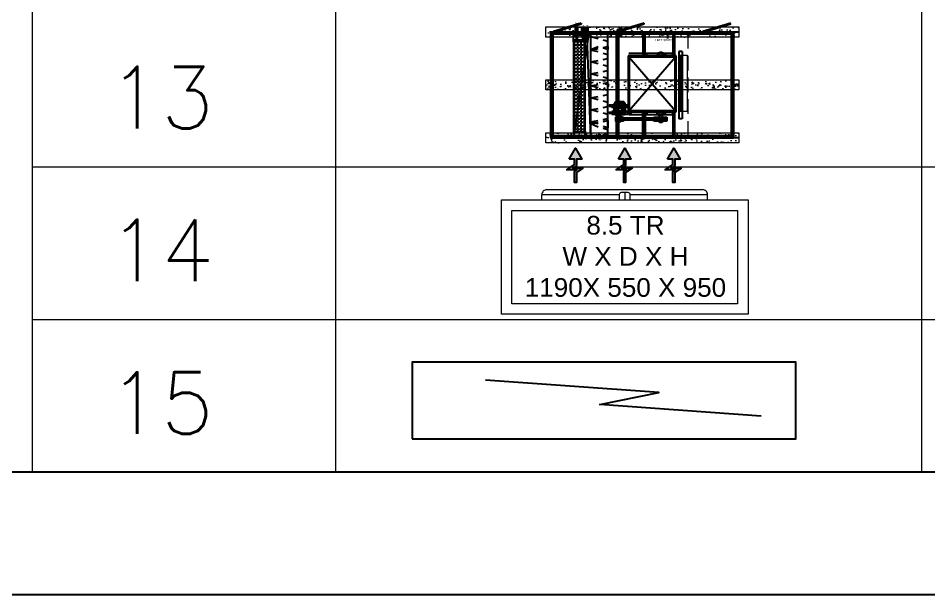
# Model space of a CAD drawing. Extents: x 3505867 to 3988380, y -625948 to -590408.
# Drawn here: x 3960508 to 3962232, y -625948 to -624857 of the extents above; entities that cross this region are included whole.
import ezdxf

# ---------------------------------------------------------------- set-up
doc = ezdxf.new("R2010")
doc.units = 0
doc.header["$LTSCALE"] = 6
doc.header["$MEASUREMENT"] = 0
for name, pattern in [('ACAD_ISO04W100', [30, 24, -3, 0, -3]), ('CENTER2', [1.125, 0.75, -0.125, 0.125, -0.125]), ('CONTINU', [0]), ('HIDDEN', [0.375, 0.25, -0.125])]:
    doc.linetypes.add(name, pattern=pattern)
doc.layers.get('0').update_dxf_attribs({"linetype": 'CONTINUOUS'})
for name, color, linetype in [('AC-AHU', 7, 'CONTINUOUS'), ('ELE-LIGHTING WIRRING', 7, 'CONTINUOUS'), ('MEP_HVAC_SUPPLY_AIR_DUCT', 3, 'CONTINUOUS')]:
    doc.layers.add(name, color=color, linetype=linetype)
for name, color, linetype, lineweight in [('axes', 40, 'ACAD_ISO04W100', 25), ('HTL-AC UNIT', 5, 'CONTINUOUS', 25), ('pedestal', 4, 'CONTINUOUS', 20)]:
    doc.layers.add(name, color=color, linetype=linetype, lineweight=lineweight)
doc.styles.add('ARIAL', font='')
doc.styles.add('ROMAND', font='')
doc.styles.get("Standard").update_dxf_attribs({"font": 'SIMPLEX'})
doc.styles.get('ARIAL').set_extended_font_data('Arial')
doc.styles.get('ROMAND').set_extended_font_data('Century Gothic')

# ---------------------------------------------------------------- blocks, each defined once
blk = doc.blocks.new('AHU')
at = {"layer": 'AC-AHU'}
h = blk.add_hatch(dxfattribs=at)
h.set_pattern_fill('ANSI37', color=8, scale=199.446387, angle=270, style=0)
h.set_pattern_definition([(315, (-14100.013, 4523.325), (22.16102328, 22.16102328), []), (45, (-14100.013, 4523.325), (-22.16102328, 22.16102328), [])])
h.paths.add_polyline_path([(3573535.8, -610927.2), (3573557.7, -610927.2), (3573557.7, -609914.2), (3573535.8, -609914.2)])
h = blk.add_hatch(dxfattribs=at)
h.set_pattern_fill('ANSI37', color=8, scale=199.446387, angle=360, style=0)
h.set_pattern_definition([(45, (-8918.856, -7694.014), (-22.16102328, 22.16102328), []), (135, (-8918.856, -7694.014), (-22.16102328, -22.16102328), [])])
h.paths.add_polyline_path([(3573564.3, -609895.1), (3573564.3, -609873.1), (3575402.4, -609873.1), (3575402.4, -609895.1)])
h = blk.add_hatch(dxfattribs=at)
h.set_pattern_fill('ANSI37', color=8, scale=199.446387, angle=270, style=0)
h.set_pattern_definition([(315, (-14100.013, -833.994), (22.16102328, 22.16102328), []), (45, (-14100.013, -833.994), (-22.16102328, 22.16102328), [])])
h.paths.add_polyline_path([(3575409, -610927.2), (3575430.9, -610927.2), (3575430.9, -609914.2), (3575409, -609914.2)])
h = blk.add_hatch(dxfattribs=at)
h.set_pattern_fill('ANGLE', color=8, scale=5)
h.set_pattern_definition([(0, (0, 0), (0, 34.925), [25.4, -9.525]), (90, (0, 0), (-34.925, 2e-15), [25.4, -9.525])])
h.paths.add_polyline_path([(3573780.2, -610911.1), (3573891.8, -610911.1), (3573891.8, -610150.1)], flags=17)
h.paths.add_polyline_path([(3573891.8, -610150.1), (3573891.8, -609974.2), (3573771.8, -609974.2), (3573771.8, -610911.1), (3573780.2, -610911.1)])
h = blk.add_hatch(dxfattribs=at)
h.set_pattern_fill('NET3', color=8, scale=10, style=0)
h.set_pattern_definition([(0, (-350, 0), (0, 31.75), []), (60, (-350, 0), (-27.49630657, 15.875), []), (120, (-350, 0), (-27.49630657, -15.875), [])])
h.paths.add_polyline_path([(3574897.2, -610688.4), (3574897.2, -610122.2), (3574862.3, -610122.2), (3574862.3, -610688.4)])
h = blk.add_hatch(dxfattribs=at)
h.set_pattern_fill('ANSI31', color=5, scale=125.75024, angle=315, style=0)
h.set_pattern_definition([(180, (15794.953, 18795.773), (-5e-15, 19.76002347), [])])
h.paths.add_polyline_path([(3574305.5, -610728.6), (3574200.5, -610728.6), (3574200.5, -610623.6), (3574305.5, -610623.6)])
h.paths.add_polyline_path([(3574269.6, -610659.4), (3574236.4, -610659.4), (3574236.4, -610667.7), (3574226.5, -610667.7), (3574226.5, -610684.3), (3574236.4, -610684.3), (3574236.4, -610692.5), (3574269.6, -610692.5)], flags=16)
h = blk.add_hatch(dxfattribs=at)
h.set_pattern_fill('ANSI37', color=8, scale=199.446387, angle=360, style=0)
h.set_pattern_definition([(45, (3940.405, -9440.037), (-22.16102328, 22.16102328), []), (135, (3940.405, -9440.037), (-22.16102328, -22.16102328), [])])
h.paths.add_polyline_path([(3573564.3, -610968.3), (3573564.3, -610946.3), (3575402.4, -610946.3), (3575402.4, -610968.3)])
at = {"layer": 'pedestal'}
h = blk.add_hatch(dxfattribs=at)
h.set_pattern_fill('AR-CONC', color=256, scale=0.8, style=0)
h.set_pattern_definition([(50, (1069.78, 312.59), (145.747735, -12.7512684), [15.24, -167.64]), (355, (1069.78, 312.59), (-28.194261, 152.845314), [12.192, -134.112]), (100.451, (1081.93, 311.52), (117.5540013, 140.09335), [12.952, -142.472]), (46.1842, (1069.78, 353.23), (216.863233, -33.633862), [22.86, -251.46]), (96.6356, (1087.85, 350.42), (189.923388, 197.940445), [19.428, -213.708]), (351.184, (1069.78, 353.23), (189.923685, 197.940094), [18.288, -201.168]), (21, (1090.1, 343.07), (121.291904, -81.812415), [15.24, -167.64]), (326, (1090.1, 343.07), (49.4416227, 147.350373), [12.192, -134.112]), (71.4514, (1100.21, 336.25), (170.7331926, 65.538286), [12.952, -142.472]), (37.5, (1069.78, 312.587), (2.4708826, 67.6440311), [0, -132.4864, 0, -136.144, 0, -134.62]), (7.5, (1069.78, 312.59), (53.45573, 80.1444599), [0, -77.6224, 0, -129.4384, 0, -51.308]), (327.5, (1024.466, 312.59), (108.4724761, -4.5829952), [0, -50.8, 0, -158.496, 0, -210.312]), (317.5, (1004.15, 312.59), (118.503345, 20.3411928), [0, -66.04, 0, -105.2576, 0, -149.352])])
h.paths.add_polyline_path([(3575483.3, -609820.7), (3575483.3, -609925.6), (3573483.3, -609925.6), (3573483.3, -609820.7)])
h = blk.add_hatch(dxfattribs=at)
h.set_pattern_fill('AR-CONC', color=256, scale=0.8, style=0)
h.set_pattern_definition([(50, (2599.78, 300), (145.747735, -12.7512684), [15.24, -167.64]), (355, (2599.78, 300), (-28.194261, 152.845314), [12.192, -134.112]), (100.451, (2611.93, 298.94), (117.5540013, 140.09335), [12.952, -142.472]), (46.1842, (2599.78, 340.64), (216.863233, -33.633862), [22.86, -251.46]), (96.6356, (2617.85, 337.84), (189.923388, 197.940445), [19.428, -213.708]), (351.184, (2599.78, 340.64), (189.923685, 197.940094), [18.288, -201.168]), (21, (2620.1, 330.48), (121.291904, -81.812415), [15.24, -167.64]), (326, (2620.1, 330.48), (49.4416227, 147.350373), [12.192, -134.112]), (71.4514, (2630.21, 323.66), (170.7331926, 65.538286), [12.952, -142.472]), (37.5, (2599.78, 300), (2.4708826, 67.6440311), [0, -132.4864, 0, -136.144, 0, -134.62]), (7.5, (2599.78, 300), (53.45573, 80.1444599), [0, -77.6224, 0, -129.4384, 0, -51.308]), (327.5, (2554.466, 300), (108.4724761, -4.5829952), [0, -50.8, 0, -158.496, 0, -210.312]), (317.5, (2534.15, 300), (118.503345, 20.3411928), [0, -66.04, 0, -105.2576, 0, -149.352])])
h.paths.add_polyline_path([(3575483.3, -610368.3), (3575483.3, -610473.1), (3573483.3, -610473.1), (3573483.3, -610368.3)])
h = blk.add_hatch(dxfattribs=at)
h.set_pattern_fill('AR-CONC', color=256, scale=0.8, style=0)
h.set_pattern_definition([(50, (4129.78, 287.41), (145.747735, -12.7512684), [15.24, -167.64]), (355, (4129.78, 287.41), (-28.194261, 152.845314), [12.192, -134.112]), (100.451, (4141.93, 286.35), (117.5540013, 140.09335), [12.952, -142.472]), (46.1842, (4129.78, 328.05), (216.863233, -33.633862), [22.86, -251.46]), (96.6356, (4147.85, 325.25), (189.923388, 197.940445), [19.428, -213.708]), (351.184, (4129.78, 328.05), (189.923685, 197.940094), [18.288, -201.168]), (21, (4150.1, 317.89), (121.291904, -81.812415), [15.24, -167.64]), (326, (4150.1, 317.9), (49.4416227, 147.350373), [12.192, -134.112]), (71.4514, (4160.21, 311.07), (170.7331926, 65.538286), [12.952, -142.472]), (37.5, (4129.78, 287.41), (2.4708826, 67.6440311), [0, -132.4864, 0, -136.144, 0, -134.62]), (7.5, (4129.78, 287.41), (53.45573, 80.1444599), [0, -77.6224, 0, -129.4384, 0, -51.308]), (327.5, (4084.466, 287.41), (108.4724761, -4.5829952), [0, -50.8, 0, -158.496, 0, -210.312]), (317.5, (4064.15, 287.41), (118.503345, 20.3411928), [0, -66.04, 0, -105.2576, 0, -149.352])])
h.paths.add_polyline_path([(3575483.3, -610915.8), (3575483.3, -611020.7), (3573483.3, -611020.7), (3573483.3, -610915.8)])
at = {"linetype": 'CONTINU'}
for p, q in [((3575483.3, -609873.1), (3575430.9, -609873.1)), ((3574862.3, -610073.3), (3574862.3, -610770.6)), ((3574897.2, -610073.3), (3574862.3, -610073.3)), ((3574897.2, -610073.3), (3574897.2, -610770.6)), ((3575483.3, -610420.7), (3575430.9, -610420.7)), ((3574897.2, -610770.6), (3574862.3, -610770.6)), ((3575483.3, -610968.3), (3575430.9, -610968.3))]:
    blk.add_line(p, q, dxfattribs=at)
at = {"color": 5}
blk.add_lwpolyline([(3573535.8, -609873.1), (3573535.8, -610968.3), (3575430.9, -610968.3), (3575430.9, -609873.1)], close=True, dxfattribs=at)
at = {"linetype": 'CONTINU'}
for points in [[(3574025.8, -609942), (3573950.1, -609921.5)], [(3574078, -610032.3), (3574128.4, -610022.1), (3574128.4, -609969.8), (3574078, -609956.2)], [(3574025.8, -610026), (3573950.1, -610058)], [(3573950.1, -610058), (3574025.8, -610042.8)], [(3573950.1, -610059.5), (3574025.8, -610044.3)], [(3574025.8, -610080), (3573950.1, -610059.5)], [(3574078, -610033.8), (3574128.4, -610023.7), (3574128.4, -610053.9), (3574078, -610040.2)], [(3574078, -610157.7), (3574128.4, -610147.6), (3574128.4, -610107.9), (3574078, -610094.2)], [(3573950.1, -610183.4), (3574025.8, -610168.2)], [(3574025.8, -610203.9), (3573950.1, -610183.4)], [(3573950.1, -610307.3), (3574025.8, -610292.1)], [(3574078, -610281.6), (3574128.4, -610271.5), (3574128.4, -610231.8), (3574078, -610218.1)], [(3574025.8, -610327.9), (3573950.1, -610307.3)], [(3574078, -610405.5), (3574128.4, -610395.4), (3574128.4, -610355.7), (3574078, -610342)], [(3573950.1, -610431.3), (3574025.8, -610416)], [(3574025.8, -610451.8), (3573950.1, -610431.3)], [(3574078, -610529.5), (3574128.4, -610519.3), (3574128.4, -610479.6), (3574078, -610465.9)], [(3573950.1, -610555.2), (3574025.8, -610540)], [(3574025.8, -610575.7), (3573950.1, -610555.2)], [(3573950.1, -610679.1), (3574025.8, -610663.9)], [(3574078, -610654.5), (3574128.4, -610644.4), (3574128.4, -610604.7), (3574078, -610591)], [(3574025.8, -610699.6), (3573950.1, -610679.1)], [(3574078, -610778.4), (3574128.4, -610768.3), (3574128.4, -610728.6), (3574078, -610714.9)], [(3573950.1, -610803), (3574025.8, -610787.8)], [(3574025.8, -610823.5), (3573950.1, -610803)], [(3573950.1, -610825.5), (3574025.8, -610810.3)], [(3574025.8, -610858.6), (3573950.1, -610825.5)], [(3574078, -610799.8), (3574128.4, -610789.7), (3574128.4, -610864), (3574078, -610850.3)], [(3573950.1, -610962), (3574025.8, -610946.8)], [(3574078, -610936.3), (3574128.4, -610926.2), (3574128.4, -610886.5), (3574078, -610872.8)]]:
    blk.add_lwpolyline(points, dxfattribs=at)
at = {"layer": 'AC-AHU', "color": 5}
for p, q in [((3573851.7, -609781.7), (3573562.6, -609866.8)), ((3573564.3, -609873.1), (3573853.4, -609788)), ((3573851.7, -609781.7), (3573853.6, -609788)), ((3574503.7, -609781.7), (3574214.5, -609866.8)), ((3574216.2, -609873.1), (3574505.4, -609788)), ((3574505.4, -609788), (3574503.7, -609781.7)), ((3575401.7, -609781.7), (3575112.6, -609866.8)), ((3575114.3, -609873.1), (3575403.4, -609788)), ((3573535.8, -609873.1), (3573535.8, -610968.3)), ((3573535.8, -609873.1), (3573564.3, -609873.1)), ((3573535.8, -609901.6), (3573535.8, -609873.1)), ((3575430.9, -609873.1), (3573535.8, -609873.1)), ((3573535.8, -609901.6), (3573535.8, -610206.8)), ((3573557.7, -609901.6), (3573535.8, -609901.6)), ((3573557.7, -609901.6), (3573535.8, -609901.6)), ((3573538, -609875.3), (3573562.1, -609875.3)), ((3573538, -609899.4), (3573538, -609875.3)), ((3573556.8, -609899.4), (3573538, -609899.4)), ((3573562.1, -609894.2), (3573556.8, -609899.4)), ((3573564.3, -609895.1), (3573557.7, -609901.6)), ((3573557.7, -609901.6), (3573557.7, -610942.9)), ((3573557.7, -610206.8), (3573557.7, -609901.6)), ((3575402.4, -609895.1), (3573561.2, -609895.1)), ((3573562.1, -609875.3), (3573562.1, -609894.2)), ((3573564.3, -609873.1), (3573564.3, -609895.1)), ((3573771.8, -609952.3), (3573771.8, -609873.1)), ((3573925.2, -609922.4), (3573771.8, -609895.1)), ((3573787.1, -609824.9), (3573787.1, -609829.3)), ((3573822.2, -609824.9), (3573787.1, -609824.9)), ((3573787.1, -609829.3), (3573822.2, -609829.3)), ((3573793.7, -609923.7), (3573793.7, -609829.3)), ((3573815.6, -609923.7), (3573815.6, -609829.3)), ((3573822.2, -609829.3), (3573822.2, -609824.9)), ((3573852.9, -609824.9), (3573852.9, -609829.3)), ((3573888, -609824.9), (3573852.9, -609824.9)), ((3573852.9, -609829.3), (3573888, -609829.3)), ((3573859.5, -609923.7), (3573859.5, -609829.3)), ((3573876.5, -609829.3), (3573876.5, -609824.9)), ((3573881.4, -609923.7), (3573881.4, -609829.3)), ((3573891.8, -609952.3), (3573891.8, -609873.1)), ((3573896.2, -609824.9), (3573896.2, -609829.3)), ((3573931.3, -609824.9), (3573896.2, -609824.9)), ((3573896.2, -609829.3), (3573931.3, -609829.3)), ((3573902.8, -609829.3), (3573924.7, -609829.3)), ((3573902.8, -609922.4), (3573902.8, -609829.3)), ((3573913.7, -609922.4), (3573950.1, -609895.1)), ((3573924.7, -609922.4), (3573924.7, -609829.3)), ((3573931.3, -609829.3), (3573931.3, -609824.9)), ((3573950.1, -610968.3), (3573950.1, -609873.1)), ((3574128.4, -610968.3), (3574128.4, -609873.1)), ((3574216.2, -609873.1), (3574216.2, -609895.1)), ((3574238.1, -609873.1), (3574216.2, -609873.1)), ((3574216.2, -609873.1), (3574238.1, -609873.1)), ((3574216.2, -610968.3), (3574216.2, -609873.1)), ((3574216.2, -609895.1), (3574238.1, -609895.1)), ((3574238.1, -609873.1), (3574238.1, -610968.3)), ((3574238.1, -609895.1), (3574238.1, -609873.1)), ((3574490.9, -609873.1), (3574490.9, -610121.4)), ((3574490.9, -609873.1), (3574490.9, -609895.1)), ((3574512.8, -609873.1), (3574490.9, -609873.1)), ((3574512.8, -609873.1), (3574490.9, -609873.1)), ((3574490.9, -609895.1), (3574512.8, -609895.1)), ((3574512.8, -609895.1), (3574512.8, -609873.1)), ((3574512.8, -610121.4), (3574512.8, -609873.1)), ((3574734.6, -609884.1), (3574734.6, -609895.1)), ((3574756.6, -609884.1), (3574734.6, -609884.1)), ((3574734.6, -609895.1), (3574756.6, -609895.1)), ((3574742.3, -609873.1), (3574742.3, -609884.1)), ((3574748.9, -609873.1), (3574742.3, -609873.1)), ((3574742.3, -609884.1), (3574748.9, -609884.1)), ((3574745.6, -609895.1), (3574745.6, -609941.9)), ((3574748.9, -609884.1), (3574748.9, -609873.1)), ((3574756.6, -609895.1), (3574756.6, -609884.1)), ((3574800.6, -609873.1), (3574800.6, -610121.4)), ((3574800.6, -609895.1), (3574800.6, -609873.1)), ((3574800.6, -609873.1), (3574822.5, -609873.1)), ((3574822.5, -609873.1), (3574800.6, -609873.1)), ((3574822.5, -609895.1), (3574800.6, -609895.1)), ((3574822.5, -609873.1), (3574822.5, -609895.1)), ((3574822.5, -610121.4), (3574822.5, -609873.1)), ((3575402.4, -609873.1), (3575402.4, -609895.1)), ((3575430.9, -609873.1), (3575402.4, -609873.1)), ((3575402.4, -609895.1), (3575409, -609901.6)), ((3575404.6, -609875.3), (3575404.6, -609894.2)), ((3575428.7, -609875.3), (3575404.6, -609875.3)), ((3575404.6, -609894.2), (3575409.9, -609899.4)), ((3575409, -610939.8), (3575409, -609901.6)), ((3575409, -609901.6), (3575430.9, -609901.6)), ((3575409.9, -609899.4), (3575428.7, -609899.4)), ((3575428.7, -609899.4), (3575428.7, -609875.3)), ((3575430.9, -609901.6), (3575430.9, -609873.1)), ((3575430.9, -610968.3), (3575430.9, -609873.1)), ((3573925.2, -609922.4), (3573771.8, -610968.3)), ((3573771.8, -609952.3), (3573774, -609952.3)), ((3573771.8, -609952.3), (3573903.3, -609952.3)), ((3573771.8, -609974.2), (3573771.8, -609952.3)), ((3573771.8, -609974.2), (3573771.8, -610911.1)), ((3573903.3, -609974.2), (3573771.8, -609974.2)), ((3573903.3, -609974.2), (3573771.8, -609974.2)), ((3573774, -609952.3), (3573774, -609972)), ((3573774, -609972), (3573901.1, -609972)), ((3573799.2, -609934.7), (3573799.2, -609952.3)), ((3573810.2, -609934.7), (3573810.2, -609952.3)), ((3573864.9, -609934.7), (3573864.9, -609952.3)), ((3573875.9, -609934.7), (3573875.9, -609952.3)), ((3573889.6, -609952.3), (3573891.8, -609952.3)), ((3573889.6, -609972), (3573889.6, -609952.3)), ((3573891.8, -609952.3), (3573891.8, -609974.2)), ((3573891.8, -610911.1), (3573891.8, -609974.2)), ((3573950.1, -610968.3), (3573913.7, -609922.4)), ((3574344.7, -610093.7), (3574818.9, -610093.7)), ((3574531.3, -610121.4), (3574531.3, -610093.7)), ((3574531.3, -610093.7), (3574725, -610093.7)), ((3574639.9, -610093.7), (3574639.9, -610121.4)), ((3574645.2, -610093.7), (3574645.2, -610093.7)), ((3574705.3, -610093.7), (3574645.2, -610093.7)), ((3574650.2, -610088.7), (3574700.3, -610088.7)), ((3574661.4, -610083), (3574689.1, -610083)), ((3574661.4, -610121.4), (3574661.4, -610083)), ((3574689.1, -610083), (3574689.1, -610121.4)), ((3574705.3, -610093.7), (3574705.3, -610093.7)), ((3574710.6, -610093.7), (3574710.6, -610121.4)), ((3574725, -610093.7), (3574725, -610121.4)), ((3574799, -610121.4), (3574799, -610093.7)), ((3574799, -610093.7), (3574818.9, -610093.7)), ((3574818.9, -610093.7), (3574818.9, -610121.4)), ((3574818.9, -610093.7), (3574818.9, -610121.4)), ((3574337, -610121.4), (3574337, -610699.1)), ((3574836.3, -610121.4), (3574337, -610121.4)), ((3574818.9, -610121.4), (3574344.7, -610121.4)), ((3574348.5, -610687.5), (3574824.7, -610132.9)), ((3574348.5, -610132.9), (3574824.7, -610687.5)), ((3574348.5, -610132.9), (3574348.5, -610687.5)), ((3574824.7, -610132.9), (3574348.5, -610132.9)), ((3574725, -610121.4), (3574531.3, -610121.4)), ((3574645.2, -610121.4), (3574645.2, -610121.4)), ((3574705.3, -610121.4), (3574645.2, -610121.4)), ((3574650.2, -610126.3), (3574700.3, -610126.3)), ((3574705.3, -610121.4), (3574705.3, -610121.4)), ((3574710.6, -610107.5), (3574725, -610107.5)), ((3574818.9, -610121.4), (3574799, -610121.4)), ((3574824.7, -610687.5), (3574824.7, -610132.9)), ((3574836.3, -610699.1), (3574836.3, -610121.4)), ((3573535.8, -610206.8), (3573557.7, -610206.8)), ((3573535.8, -610302.2), (3573535.8, -610302.2)), ((3573535.8, -610302.2), (3573535.8, -610521.3)), ((3573557.7, -610302.2), (3573535.8, -610302.2)), ((3573557.7, -610302.2), (3573535.8, -610302.2)), ((3573535.8, -610302.2), (3573557.7, -610302.2)), ((3573557.7, -610521.3), (3573557.7, -610302.2)), ((3573557.7, -610302.2), (3573557.7, -610302.2)), ((3573535.8, -610521.3), (3573535.8, -610740.5)), ((3573535.8, -610521.3), (3573557.7, -610521.3)), ((3573557.7, -610521.3), (3573535.8, -610521.3)), ((3573557.7, -610740.5), (3573557.7, -610521.3)), ((3573535.8, -610645.2), (3573535.8, -610939.8)), ((3573557.7, -610939.8), (3573557.7, -610645.2)), ((3574141.6, -610644.2), (3574141.6, -610632.3)), ((3574163.2, -610632.3), (3574141.6, -610632.3)), ((3574163.2, -610635.2), (3574141.6, -610635.2)), ((3574163.2, -610641.2), (3574141.6, -610641.2)), ((3574163.2, -610644.2), (3574141.6, -610644.2)), ((3574163.2, -610632.3), (3574163.2, -610644.2)), ((3574194.4, -610633.7), (3574163.2, -610633.7)), ((3574194.4, -610642.7), (3574163.2, -610642.7)), ((3574170, -610627.2), (3574194.4, -610627.2)), ((3574170, -610654.9), (3574170, -610627.2)), ((3574194.4, -610654.9), (3574170, -610654.9)), ((3574208.2, -610597.1), (3574194.4, -610610.9)), ((3574194.4, -610610.9), (3574194.4, -610624.7)), ((3574194.4, -610729.7), (3574194.4, -610624.7)), ((3574200.5, -610623.6), (3574305.5, -610623.6)), ((3574204.1, -610606.2), (3574302, -610606.2)), ((3574211, -610599.3), (3574295.1, -610599.3)), ((3574291.7, -610595.9), (3574214.3, -610595.9)), ((3574226.5, -610667.7), (3574236.4, -610667.7)), ((3574226.5, -610684.3), (3574226.5, -610667.7)), ((3574236.4, -610692.5), (3574236.4, -610659.4)), ((3574236.4, -610659.4), (3574269.6, -610659.4)), ((3574236.4, -610667.7), (3574236.4, -610684.3)), ((3574269.6, -610659.4), (3574269.6, -610692.5)), ((3574305.5, -610609.8), (3574291.7, -610595.9)), ((3574305.5, -610623.6), (3574305.5, -610609.8)), ((3574305.5, -610623.6), (3574305.5, -610728.6)), ((3574305.5, -610626.1), (3574337, -610626.1)), ((3574337, -610653.7), (3574305.5, -610653.7)), ((3574337, -610626.1), (3574337, -610653.7)), ((3574337, -610653.7), (3574337, -610695.3)), ((3573557.7, -610740.5), (3573535.8, -610740.5)), ((3573535.8, -610740.5), (3573557.7, -610740.5)), ((3574141.6, -610706.5), (3574141.6, -610718.4)), ((3574163.2, -610706.5), (3574141.6, -610706.5)), ((3574163.2, -610709.4), (3574141.6, -610709.4)), ((3574163.2, -610715.4), (3574141.6, -610715.4)), ((3574163.2, -610718.4), (3574141.6, -610718.4)), ((3574163.2, -610718.4), (3574163.2, -610706.5)), ((3574194.4, -610708), (3574163.2, -610708)), ((3574194.4, -610716.9), (3574163.2, -610716.9)), ((3574170, -610696.4), (3574170, -610724.1)), ((3574194.4, -610696.4), (3574170, -610696.4)), ((3574170, -610724.1), (3574194.4, -610724.1)), ((3574305.5, -610728.6), (3574200.5, -610728.6)), ((3574211, -610738), (3574211, -610729.7)), ((3574211, -610799.1), (3574211, -610754.9)), ((3574217.1, -610753.7), (3574289, -610753.7)), ((3574236.4, -610684.3), (3574226.5, -610684.3)), ((3574269.6, -610692.5), (3574236.4, -610692.5)), ((3574236.4, -610746.8), (3574236.4, -610740.5)), ((3574269.6, -610746.8), (3574236.4, -610746.8)), ((3574245.3, -610746.8), (3574245.3, -610801.7)), ((3574260.8, -610746.8), (3574260.8, -610801.7)), ((3574269.6, -610740.5), (3574269.6, -610746.8)), ((3574289, -610728.6), (3574289, -610736.9)), ((3574289, -610753.7), (3574289, -610797.9)), ((3574337, -610695.3), (3574305.5, -610695.3)), ((3574305.5, -610722.9), (3574337, -610722.9)), ((3574336.8, -610699.8), (3574336.8, -610699.1)), ((3574337, -610722.9), (3574337, -610695.3)), ((3574337, -610699.1), (3574836.3, -610699.1)), ((3574344.7, -610699.1), (3574344.7, -610726.7)), ((3574344.7, -610699.1), (3574344.7, -610726.7)), ((3574364.6, -610699.1), (3574344.7, -610699.1)), ((3574344.7, -610699.1), (3574364.6, -610699.1)), ((3574344.7, -610726.7), (3574344.7, -610699.1)), ((3574818.9, -610699.1), (3574344.7, -610699.1)), ((3574344.7, -610726.7), (3574364.6, -610726.7)), ((3574364.6, -610726.7), (3574344.7, -610726.7)), ((3574344.7, -610726.7), (3574818.9, -610726.7)), ((3574348.5, -610687.5), (3574824.7, -610687.5)), ((3574364.6, -610699.1), (3574364.6, -610726.7)), ((3574364.6, -610726.7), (3574364.6, -610699.1)), ((3574490.9, -610968.3), (3574490.9, -610699.1)), ((3574512.8, -610699.1), (3574512.8, -610968.3)), ((3574531.3, -610699.1), (3574531.3, -610726.7)), ((3574725, -610699.1), (3574531.3, -610699.1)), ((3574531.3, -610726.7), (3574725, -610726.7)), ((3574603.9, -610797.9), (3574603.9, -610753.7)), ((3574603.9, -610753.7), (3574740.5, -610753.7)), ((3574639.9, -610726.7), (3574639.9, -610699.1)), ((3574645.2, -610699.1), (3574645.2, -610699.1)), ((3574705.3, -610699.1), (3574645.2, -610699.1)), ((3574645.2, -610726.7), (3574645.2, -610726.7)), ((3574705.3, -610726.7), (3574645.2, -610726.7)), ((3574650.2, -610694.1), (3574700.3, -610694.1)), ((3574650.2, -610731.7), (3574700.3, -610731.7)), ((3574661.4, -610809.6), (3574661.4, -610699.1)), ((3574689.1, -610699.1), (3574689.1, -610809.6)), ((3574705.3, -610699.1), (3574705.3, -610699.1)), ((3574705.3, -610726.7), (3574705.3, -610726.7)), ((3574710.6, -610726.7), (3574710.6, -610699.1)), ((3574710.6, -610712.9), (3574725, -610712.9)), ((3574725, -610726.7), (3574725, -610699.1)), ((3574740.5, -610753.7), (3574740.5, -610797.9)), ((3574799, -610699.1), (3574799, -610726.7)), ((3574818.9, -610699.1), (3574799, -610699.1)), ((3574799, -610726.7), (3574818.9, -610726.7)), ((3574800.6, -610699.1), (3574800.6, -610968.3)), ((3574818.9, -610726.7), (3574818.9, -610699.1)), ((3574818.9, -610726.7), (3574818.9, -610699.1)), ((3574822.5, -610968.3), (3574822.5, -610699.1)), ((3574289, -610775.8), (3574217.1, -610775.8)), ((3574289, -610797.9), (3574217.1, -610797.9)), ((3574260.8, -610801.7), (3574245.3, -610801.7)), ((3574740.5, -610775.8), (3574603.9, -610775.8)), ((3574740.5, -610797.9), (3574603.9, -610797.9)), ((3574689.1, -610809.6), (3574661.4, -610809.6)), ((3573535.8, -610939.8), (3573557.7, -610939.8)), ((3573535.8, -610939.8), (3573535.8, -610968.3)), ((3573557.7, -610939.8), (3573535.8, -610939.8)), ((3573538, -610942), (3573538, -610966.1)), ((3573556.8, -610942), (3573538, -610942)), ((3573562.1, -610947.2), (3573556.8, -610942)), ((3573564.3, -610946.3), (3573557.7, -610939.8)), ((3573561.2, -610946.3), (3575405.5, -610946.3)), ((3573562.1, -610966.1), (3573562.1, -610947.2)), ((3573564.3, -610968.3), (3573564.3, -610946.3)), ((3573771.8, -610911.1), (3573771.8, -610933)), ((3573903.3, -610911.1), (3573771.8, -610911.1)), ((3573771.8, -610911.1), (3573903.3, -610911.1)), ((3573771.8, -610933), (3573771.8, -610968.3)), ((3573771.8, -610933), (3573774, -610933)), ((3573774, -610913.2), (3573901.1, -610913.2)), ((3573774, -610933), (3573774, -610913.2)), ((3573889.6, -610913.2), (3573889.6, -610933)), ((3573889.6, -610933), (3573891.8, -610933)), ((3573891.8, -610933), (3573891.8, -610911.1)), ((3573891.8, -610933), (3573891.8, -610968.3)), ((3573891.8, -610933), (3573891.8, -610933)), ((3574216.2, -610946.3), (3574238.1, -610946.3)), ((3574216.2, -610968.3), (3574216.2, -610946.3)), ((3574238.1, -610946.3), (3574238.1, -610968.3)), ((3574490.9, -610946.3), (3574512.8, -610946.3)), ((3574490.9, -610968.3), (3574490.9, -610946.3)), ((3574512.8, -610946.3), (3574512.8, -610968.3)), ((3574800.6, -610946.3), (3574800.6, -610968.3)), ((3574822.5, -610946.3), (3574800.6, -610946.3)), ((3574822.5, -610968.3), (3574822.5, -610946.3)), ((3575402.4, -610946.3), (3575409, -610939.8)), ((3575402.4, -610968.3), (3575402.4, -610946.3)), ((3575404.6, -610947.2), (3575409.9, -610942)), ((3575404.6, -610966.1), (3575404.6, -610947.2)), ((3575409, -610939.8), (3575430.9, -610939.8)), ((3575409.9, -610942), (3575428.7, -610942)), ((3575428.7, -610942), (3575428.7, -610966.1)), ((3575430.9, -610939.8), (3575430.9, -610968.3)), ((3573535.8, -610968.3), (3573564.3, -610968.3)), ((3573535.8, -610968.3), (3575430.9, -610968.3)), ((3573538, -610966.1), (3573562.1, -610966.1)), ((3574238.1, -610968.3), (3574216.2, -610968.3)), ((3574512.8, -610968.3), (3574490.9, -610968.3)), ((3574512.8, -610968.3), (3574490.9, -610968.3)), ((3574513.6, -610974.6), (3574515.3, -610968.3)), ((3574800.6, -610968.3), (3574822.5, -610968.3)), ((3574800.6, -610968.3), (3574822.5, -610968.3)), ((3575430.9, -610968.3), (3575402.4, -610968.3)), ((3575428.7, -610966.1), (3575404.6, -610966.1))]:
    blk.add_line(p, q, dxfattribs=at)
at = {"layer": 'AC-AHU', "color": 5, "linetype": 'Continuous'}
for p, q in [((3573815.6, -609829.3), (3573793.7, -609829.3)), ((3573881.4, -609829.3), (3573859.5, -609829.3)), ((3573799.2, -609934.7), (3573810.2, -609934.7)), ((3573799.2, -609952.3), (3573810.2, -609952.3)), ((3573864.9, -609934.7), (3573875.9, -609934.7)), ((3573864.9, -609952.3), (3573875.9, -609952.3))]:
    blk.add_line(p, q, dxfattribs=at)
at = {"layer": 'AC-AHU', "color": 5, "linetype": 'CENTER2'}
for p, q in [((3573804.7, -609934.7), (3573804.7, -609829.3)), ((3573870.4, -609934.7), (3573870.4, -609829.3)), ((3573815.6, -609923.7), (3573793.7, -609923.7)), ((3573804.7, -609934.7), (3573804.7, -609952.3)), ((3573881.4, -609923.7), (3573859.5, -609923.7)), ((3573870.4, -609934.7), (3573870.4, -609952.3)), ((3574200.5, -610637.1), (3574128.4, -610637.1)), ((3574200.5, -610711.3), (3574128.4, -610711.3)), ((3574740.5, -610764.8), (3574217.1, -610764.8)), ((3574740.5, -610786.9), (3574217.1, -610786.9))]:
    blk.add_line(p, q, dxfattribs=at)
at = {"layer": 'AC-AHU', "color": 5, "linetype": 'HIDDEN'}
for p, q in [((3574233.7, -609873.1), (3574233.7, -610968.3)), ((3574508.4, -610121.4), (3574508.4, -609873.1)), ((3574805, -609873.1), (3574805, -610121.4)), ((3574170, -610649.3), (3574194.4, -610649.3)), ((3574305.5, -610648.2), (3574336, -610648.2)), ((3574170, -610702), (3574194.4, -610702)), ((3574305.5, -610700.8), (3574336, -610700.8)), ((3574508.4, -610699.1), (3574508.4, -610968.3)), ((3574805, -610699.1), (3574805, -610968.3))]:
    blk.add_line(p, q, dxfattribs=at)
at = {"layer": 'AC-AHU', "color": 8}
for p, q in [((3574874.8, -610122.2), (3574862.3, -610111.4)), ((3574883.3, -610122.2), (3574874.8, -610122.2)), ((3574897.2, -610111.1), (3574883.3, -610122.2)), ((3574877.6, -610688.4), (3574862.3, -610693.9)), ((3574877.6, -610688.4), (3574897.2, -610693))]:
    blk.add_line(p, q, dxfattribs=at)
at = {"layer": 'AC-AHU', "color": 5}
blk.add_lwpolyline([(3575430.9, -609873.1), (3575430.9, -610968.3), (3573535.8, -610968.3), (3573535.8, -609873.1)], close=True, dxfattribs=at)
at = {"layer": 'AC-AHU', "color": 8}
blk.add_lwpolyline([(3574897.2, -610688.4), (3574897.2, -610122.2), (3574862.3, -610122.2), (3574862.3, -610688.4)], close=True, dxfattribs=at)
at = {"layer": 'pedestal', "linetype": 'HIDDEN', "ltscale": 100}
blk.add_line((3574957.1, -609895.1), (3574957.1, -610946.3), dxfattribs=at)
at = {"layer": 'pedestal'}
for p, q in [((3574862.3, -610111.4), (3574950.3, -610111.4)), ((3574950.3, -610111.4), (3574950.3, -610697)), ((3574950.3, -610697), (3574862.3, -610697))]:
    blk.add_line(p, q, dxfattribs=at)
for points in [[(3575483.3, -609820.7), (3575483.3, -609925.6), (3573483.3, -609925.6), (3573483.3, -609820.7)], [(3575483.3, -610368.3), (3575483.3, -610473.1), (3573483.3, -610473.1), (3573483.3, -610368.3)], [(3575483.3, -610915.8), (3575483.3, -611020.7), (3573483.3, -611020.7), (3573483.3, -610915.8)]]:
    blk.add_lwpolyline(points, close=True, dxfattribs=at)
at = {"layer": 'pedestal', "linetype": 'HIDDEN', "ltscale": 100, "const_width": 1.75}
blk.add_lwpolyline([(3575137.2, -610946.3), (3575137.2, -609925.6)], dxfattribs=at)
at = {"layer": 'AC-AHU', "color": 5, "style": 'ROMAND', "text_generation_flag": 6}
for s, height, rotation, p in [('OUT', 21.92, 270, (3573816.8, -609834.9)), ('IN', 21.92, 270, (3573883.4, -609831.3)), ('DRAIN', 21.92, 270, (3573924, -609895.6)), ('LIMIT SWITCH', 21.916, 180, (3574616.5, -609967.8))]:
    blk.add_text(s, height=height, rotation=rotation, dxfattribs=at).set_placement(p)
blk = doc.blocks.new('R.A.')
at = {"layer": 'HTL-AC UNIT'}
h = blk.add_hatch(color=95, dxfattribs=at)
h.set_gradient(color1=(76, 153, 76), color2=(69, 140, 69), one_color=1, tint=0.41, name='INVCURVED')
h.paths.add_polyline_path([(-529484, 102363), (-529398, 102363), (-529398, 102274), (-529522, 102189), (-529360, 102189), (-529398, 102163), (-529398, 101986), (-529368, 101986), (-529368, 102148), (-529265, 102218), (-529427, 102218), (-529368, 102259), (-529368, 102363), (-529282, 102363), (-529383, 102539)])
at = {"layer": 'HTL-AC UNIT', "color": 244}
blk.add_lwpolyline([(-529484, 102363), (-529383, 102539), (-529282, 102363), (-529368, 102363), (-529368, 102259), (-529427, 102218), (-529265, 102218), (-529368, 102148), (-529368, 101986), (-529398, 101986), (-529398, 102163), (-529360, 102189), (-529522, 102189), (-529398, 102274), (-529398, 102363)], close=True, dxfattribs=at)
blk = doc.blocks.new('ODU_8.5TR')
at = {"layer": 'HTL-AC UNIT', "color": 232, "lineweight": 0}
blk.add_line((3569880.5, -608043), (3569880.5, -608080.5), dxfattribs=at)
for points in [[(3569505.5, -608030.5, 0.414214), (3569480.5, -608055.5)], [(3570280.5, -608055.5, 0.414214), (3570255.5, -608030.5)], [(3569855.5, -608080.5), (3569855.5, -608053, -0.414214), (3569865.5, -608043), (3569895.5, -608043, -0.414214), (3569905.5, -608053), (3569905.5, -608080.5)]]:
    blk.add_lwpolyline(points, format="xyb", dxfattribs=at)
for points in [[(3569505.5, -608030.5), (3570255.5, -608030.5)], [(3569855.5, -608055.5), (3569480.5, -608055.5)], [(3569480.5, -608080.5), (3569480.5, -608055.5)], [(3570280.5, -608055.5), (3569905.5, -608055.5)], [(3570280.5, -608080.5), (3570280.5, -608055.5)]]:
    blk.add_lwpolyline(points, dxfattribs=at)
for points in [[(3569285.5, -608080.5), (3570475.5, -608080.5), (3570475.5, -608630.5), (3569285.5, -608630.5)], [(3569335.5, -608130.5), (3570425.5, -608130.5), (3570425.5, -608580.5), (3569335.5, -608580.5)]]:
    blk.add_lwpolyline(points, close=True, dxfattribs=at)
at = {"layer": 'HTL-AC UNIT', "xscale": 0.3, "yscale": 0.3, "zscale": 0.3}
for p in [(3728457.9, -638592.1), (3728695.4, -638592.1), (3728932.9, -638592.1)]:
    blk.add_blockref('R.A.', p, dxfattribs=at)
at = {"layer": 'HTL-AC UNIT', "insert": (3569884.1, -608352.9), "char_height": 90, "width": 1229.522, "attachment_point": 5, "style": 'ARIAL'}
blk.add_mtext('\\pxqc;{\\C7;8.5 TR\\PW X D X H\\P1190X 550 X 950}', dxfattribs=at)

msp = doc.modelspace()

# ---------------------------------------------------------------- linework, layer by layer
for points in [[(3988380.4, -593936.6), (3988380.4, -625948), (3943299.2, -625948), (3943299.2, -593936.6)], [(3988148.5, -594168.4), (3988148.5, -625716.2), (3943531, -625716.2), (3943531, -594168.4)]]:
    msp.add_lwpolyline(points, close=True)
at = {"layer": 'axes', "color": 7, "linetype": 'CONTINU', "lineweight": 0}
for p, q in [((3961109.3, -620915.3), (3961109.3, -625716.2)), ((3962218.5, -620915.3), (3962218.5, -625716.2)), ((3960535.7, -625138.2), (3965495.3, -625138.2)), ((3960535.7, -625427.2), (3965495.3, -625427.2)), ((3960535.7, -625716.2), (3965495.3, -625716.2))]:
    msp.add_line(p, q, dxfattribs=at)
msp.add_lwpolyline([(3960535.7, -625716.2), (3960535.7, -620915.3), (3965495.3, -620915.3), (3965495.3, -625716.2)], dxfattribs=at)
at = {"layer": 'MEP_HVAC_SUPPLY_AIR_DUCT', "color": 1, "linetype": 'ByBlock'}
msp.add_lwpolyline([(3961254.4, -625653), (3961980.9, -625653), (3961980.9, -625507.7), (3961254.4, -625507.7)], close=True, dxfattribs=at)
msp.add_lwpolyline([(3961915.2, -625610.3), (3961609.5, -625588), (3961721.5, -625565.2), (3961393, -625541.9)], dxfattribs=at)

# ---------------------------------------------------------------- block references
at = {"layer": 'AC-AHU', "color": 7, "linetype": 'ByBlock', "xscale": 0.1826731674182625, "yscale": 0.1826731674182625, "zscale": 0.1826731674182625}
msp.add_blockref('AHU', (3308727.6, -513475.8), dxfattribs=at)
at = {"layer": 'HTL-AC UNIT', "linetype": 'ByBlock', "xscale": 0.3923880951447943, "yscale": 0.3923880951447943, "zscale": 0.3923880951447943}
msp.add_blockref('ODU_8.5TR', (2560878.1, -386597.5), dxfattribs=at)

# ---------------------------------------------------------------- texts
at = {"layer": 'ELE-LIGHTING WIRRING', "color": 7, "linetype": 'CONTINU', "lineweight": 0, "char_height": 116.61, "width": 358.178, "attachment_point": 1}
for s, insert in [('{\\C256;13}', (3960678.8, -624949)), ('{\\C256;14}', (3960678.8, -625238)), ('{\\C256;15}', (3960678.8, -625527))]:
    msp.add_mtext(s, dxfattribs=dict(at, insert=insert))

doc.saveas('drawing.dxf')
